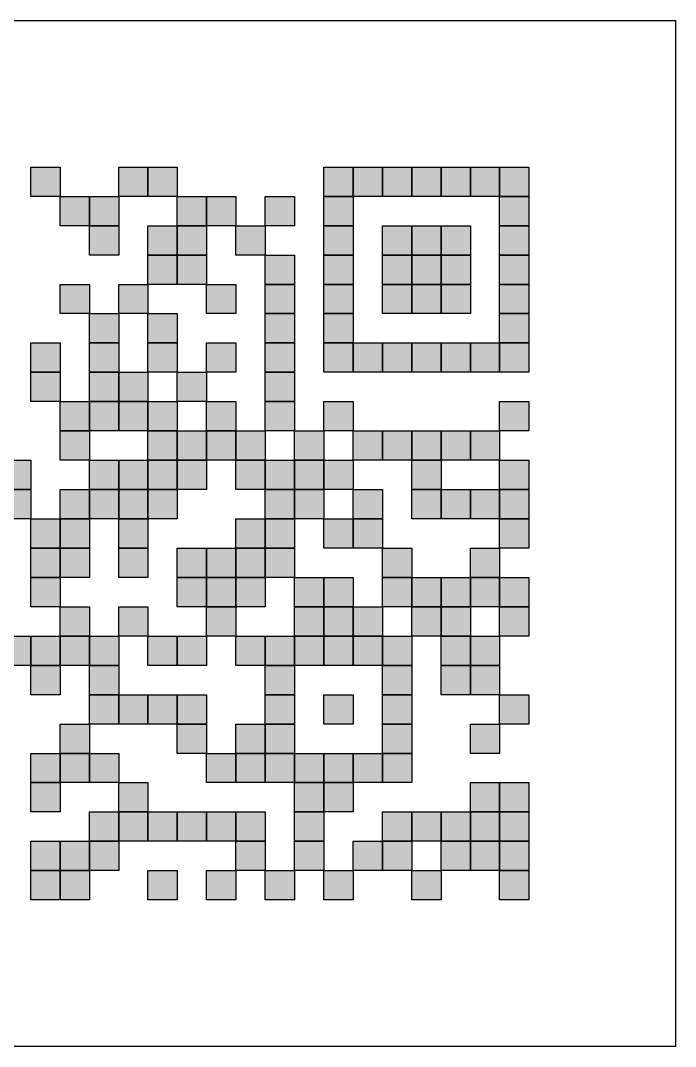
# Model space of a CAD drawing. Header units: millimetres. Extents: x 79950 to 80300, y -80300 to -79950.
# Drawn here: x 80076.5 to 80300, y -80300 to -79950 of the extents above; entities that cross this region are included whole.
import ezdxf

# ---------------------------------------------------------------- set-up
doc = ezdxf.new("R2010")
doc.units = ezdxf.units.MM
doc.layers.add('line', color=250, linetype='CONTINUOUS')
doc.layers.add('qr_hatch', color=250, linetype='CONTINUOUS')

msp = doc.modelspace()

# ---------------------------------------------------------------- hatches: boundary and pattern name
at = {"layer": 'qr_hatch', "linetype": 'Continuous'}
h = msp.add_hatch(color=256, dxfattribs=at)
h.dxf.hatch_style = 1
h.paths.add_polyline_path([(80090, -80000), (80080, -80000), (80080, -80010), (80090, -80010)])
h.paths.add_polyline_path([(80120, -80000), (80110, -80000), (80110, -80010), (80120, -80010)])
h.paths.add_polyline_path([(80130, -80000), (80120, -80000), (80120, -80010), (80130, -80010)])
h.paths.add_polyline_path([(80100, -80010), (80090, -80010), (80090, -80020), (80100, -80020)])
h.paths.add_polyline_path([(80110, -80010), (80100, -80010), (80100, -80020), (80110, -80020)])
h.paths.add_polyline_path([(80110, -80020), (80100, -80020), (80100, -80030), (80110, -80030)])
h.paths.add_polyline_path([(80150, -80010), (80140, -80010), (80140, -80020), (80150, -80020)])
h.paths.add_polyline_path([(80140, -80010), (80130, -80010), (80130, -80020), (80140, -80020)])
h.paths.add_polyline_path([(80140, -80020), (80130, -80020), (80130, -80030), (80140, -80030)])
h.paths.add_polyline_path([(80130, -80020), (80120, -80020), (80120, -80030), (80130, -80030)])
h.paths.add_polyline_path([(80130, -80030), (80120, -80030), (80120, -80040), (80130, -80040)])
h.paths.add_polyline_path([(80140, -80030), (80130, -80030), (80130, -80040), (80140, -80040)])
h.paths.add_polyline_path([(80160, -80020), (80150, -80020), (80150, -80030), (80160, -80030)])
h.paths.add_polyline_path([(80170, -80010), (80160, -80010), (80160, -80020), (80170, -80020)])
h.paths.add_polyline_path([(80170, -80030), (80160, -80030), (80160, -80040), (80170, -80040)])
h.paths.add_polyline_path([(80170, -80040), (80160, -80040), (80160, -80050), (80170, -80050)])
h.paths.add_polyline_path([(80170, -80050), (80160, -80050), (80160, -80060), (80170, -80060)])
h.paths.add_polyline_path([(80170, -80060), (80160, -80060), (80160, -80070), (80170, -80070)])
h.paths.add_polyline_path([(80170, -80070), (80160, -80070), (80160, -80080), (80170, -80080)])
h.paths.add_polyline_path([(80170, -80080), (80160, -80080), (80160, -80090), (80170, -80090)])
h.paths.add_polyline_path([(80190, -80080), (80180, -80080), (80180, -80090), (80190, -80090)])
h.paths.add_polyline_path([(80250, -80080), (80240, -80080), (80240, -80090), (80250, -80090)])
h.paths.add_polyline_path([(80200, -80090), (80190, -80090), (80190, -80100), (80200, -80100)])
h.paths.add_polyline_path([(80210, -80090), (80200, -80090), (80200, -80100), (80210, -80100)])
h.paths.add_polyline_path([(80220, -80090), (80210, -80090), (80210, -80100), (80220, -80100)])
h.paths.add_polyline_path([(80230, -80090), (80220, -80090), (80220, -80100), (80230, -80100)])
h.paths.add_polyline_path([(80240, -80090), (80230, -80090), (80230, -80100), (80240, -80100)])
h.paths.add_polyline_path([(80220, -80100), (80210, -80100), (80210, -80110), (80220, -80110)])
h.paths.add_polyline_path([(80220, -80110), (80210, -80110), (80210, -80120), (80220, -80120)])
h.paths.add_polyline_path([(80230, -80110), (80220, -80110), (80220, -80120), (80230, -80120)])
h.paths.add_polyline_path([(80240, -80110), (80230, -80110), (80230, -80120), (80240, -80120)])
h.paths.add_polyline_path([(80250, -80110), (80240, -80110), (80240, -80120), (80250, -80120)])
h.paths.add_polyline_path([(80250, -80100), (80240, -80100), (80240, -80110), (80250, -80110)])
h.paths.add_polyline_path([(80250, -80120), (80240, -80120), (80240, -80130), (80250, -80130)])
h.paths.add_polyline_path([(80240, -80130), (80230, -80130), (80230, -80140), (80240, -80140)])
h.paths.add_polyline_path([(80240, -80140), (80230, -80140), (80230, -80150), (80240, -80150)])
h.paths.add_polyline_path([(80250, -80140), (80240, -80140), (80240, -80150), (80250, -80150)])
h.paths.add_polyline_path([(80250, -80150), (80240, -80150), (80240, -80160), (80250, -80160)])
h.paths.add_polyline_path([(80230, -80150), (80220, -80150), (80220, -80160), (80230, -80160)])
h.paths.add_polyline_path([(80230, -80140), (80220, -80140), (80220, -80150), (80230, -80150)])
h.paths.add_polyline_path([(80220, -80150), (80210, -80150), (80210, -80160), (80220, -80160)])
h.paths.add_polyline_path([(80220, -80140), (80210, -80140), (80210, -80150), (80220, -80150)])
h.paths.add_polyline_path([(80210, -80140), (80200, -80140), (80200, -80150), (80210, -80150)])
h.paths.add_polyline_path([(80210, -80130), (80200, -80130), (80200, -80140), (80210, -80140)])
h.paths.add_polyline_path([(80200, -80110), (80190, -80110), (80190, -80120), (80200, -80120)])
h.paths.add_polyline_path([(80200, -80120), (80190, -80120), (80190, -80130), (80200, -80130)])
h.paths.add_polyline_path([(80190, -80120), (80180, -80120), (80180, -80130), (80190, -80130)])
h.paths.add_polyline_path([(80190, -80100), (80180, -80100), (80180, -80110), (80190, -80110)])
h.paths.add_polyline_path([(80230, -80160), (80220, -80160), (80220, -80170), (80230, -80170)])
h.paths.add_polyline_path([(80240, -80160), (80230, -80160), (80230, -80170), (80240, -80170)])
h.paths.add_polyline_path([(80240, -80170), (80230, -80170), (80230, -80180), (80240, -80180)])
h.paths.add_polyline_path([(80230, -80170), (80220, -80170), (80220, -80180), (80230, -80180)])
h.paths.add_polyline_path([(80250, -80180), (80240, -80180), (80240, -80190), (80250, -80190)])
h.paths.add_polyline_path([(80240, -80190), (80230, -80190), (80230, -80200), (80240, -80200)])
h.paths.add_polyline_path([(80130, -80240), (80120, -80240), (80120, -80250), (80130, -80250)])
h.paths.add_polyline_path([(80150, -80240), (80140, -80240), (80140, -80250), (80150, -80250)])
h.paths.add_polyline_path([(80170, -80240), (80160, -80240), (80160, -80250), (80170, -80250)])
h.paths.add_polyline_path([(80190, -80240), (80180, -80240), (80180, -80250), (80190, -80250)])
h.paths.add_polyline_path([(80220, -80240), (80210, -80240), (80210, -80250), (80220, -80250)])
h.paths.add_polyline_path([(80250, -80240), (80240, -80240), (80240, -80250), (80250, -80250)])
h.paths.add_polyline_path([(80250, -80230), (80240, -80230), (80240, -80240), (80250, -80240)])
h.paths.add_polyline_path([(80250, -80220), (80240, -80220), (80240, -80230), (80250, -80230)])
h.paths.add_polyline_path([(80250, -80210), (80240, -80210), (80240, -80220), (80250, -80220)])
h.paths.add_polyline_path([(80240, -80210), (80230, -80210), (80230, -80220), (80240, -80220)])
h.paths.add_polyline_path([(80240, -80220), (80230, -80220), (80230, -80230), (80240, -80230)])
h.paths.add_polyline_path([(80240, -80230), (80230, -80230), (80230, -80240), (80240, -80240)])
h.paths.add_polyline_path([(80230, -80230), (80220, -80230), (80220, -80240), (80230, -80240)])
h.paths.add_polyline_path([(80230, -80220), (80220, -80220), (80220, -80230), (80230, -80230)])
h.paths.add_polyline_path([(80220, -80220), (80210, -80220), (80210, -80230), (80220, -80230)])
h.paths.add_polyline_path([(80210, -80220), (80200, -80220), (80200, -80230), (80210, -80230)])
h.paths.add_polyline_path([(80210, -80230), (80200, -80230), (80200, -80240), (80210, -80240)])
h.paths.add_polyline_path([(80200, -80230), (80190, -80230), (80190, -80240), (80200, -80240)])
h.paths.add_polyline_path([(80090, -80240), (80080, -80240), (80080, -80250), (80090, -80250)])
h.paths.add_polyline_path([(80100, -80240), (80090, -80240), (80090, -80250), (80100, -80250)])
h.paths.add_polyline_path([(80090, -80230), (80080, -80230), (80080, -80240), (80090, -80240)])
h.paths.add_polyline_path([(80100, -80230), (80090, -80230), (80090, -80240), (80100, -80240)])
h.paths.add_polyline_path([(80110, -80230), (80100, -80230), (80100, -80240), (80110, -80240)])
h.paths.add_polyline_path([(80110, -80220), (80100, -80220), (80100, -80230), (80110, -80230)])
h.paths.add_polyline_path([(80120, -80220), (80110, -80220), (80110, -80230), (80120, -80230)])
h.paths.add_polyline_path([(80120, -80210), (80110, -80210), (80110, -80220), (80120, -80220)])
h.paths.add_polyline_path([(80130, -80220), (80120, -80220), (80120, -80230), (80130, -80230)])
h.paths.add_polyline_path([(80140, -80220), (80130, -80220), (80130, -80230), (80140, -80230)])
h.paths.add_polyline_path([(80150, -80220), (80140, -80220), (80140, -80230), (80150, -80230)])
h.paths.add_polyline_path([(80160, -80220), (80150, -80220), (80150, -80230), (80160, -80230)])
h.paths.add_polyline_path([(80160, -80230), (80150, -80230), (80150, -80240), (80160, -80240)])
h.paths.add_polyline_path([(80090, -80210), (80080, -80210), (80080, -80220), (80090, -80220)])
h.paths.add_polyline_path([(80090, -80200), (80080, -80200), (80080, -80210), (80090, -80210)])
h.paths.add_polyline_path([(80100, -80200), (80090, -80200), (80090, -80210), (80100, -80210)])
h.paths.add_polyline_path([(80100, -80190), (80090, -80190), (80090, -80200), (80100, -80200)])
h.paths.add_polyline_path([(80110, -80200), (80100, -80200), (80100, -80210), (80110, -80210)])
h.paths.add_polyline_path([(80040, -80150), (80030, -80150), (80030, -80160), (80040, -80160)])
h.paths.add_polyline_path([(80050, -80150), (80040, -80150), (80040, -80160), (80050, -80160)])
h.paths.add_polyline_path([(80030, -80160), (80020, -80160), (80020, -80170), (80030, -80170)])
h.paths.add_polyline_path([(80040, -80160), (80030, -80160), (80030, -80170), (80040, -80170)])
h.paths.add_polyline_path([(80050, -80160), (80040, -80160), (80040, -80170), (80050, -80170)])
h.paths.add_polyline_path([(80060, -80160), (80050, -80160), (80050, -80170), (80060, -80170)])
h.paths.add_polyline_path([(80070, -80160), (80060, -80160), (80060, -80170), (80070, -80170)])
h.paths.add_polyline_path([(80080, -80160), (80070, -80160), (80070, -80170), (80080, -80170)])
h.paths.add_polyline_path([(80090, -80160), (80080, -80160), (80080, -80170), (80090, -80170)])
h.paths.add_polyline_path([(80090, -80170), (80080, -80170), (80080, -80180), (80090, -80180)])
h.paths.add_polyline_path([(80100, -80160), (80090, -80160), (80090, -80170), (80100, -80170)])
h.paths.add_polyline_path([(80100, -80150), (80090, -80150), (80090, -80160), (80100, -80160)])
h.paths.add_polyline_path([(80120, -80150), (80110, -80150), (80110, -80160), (80120, -80160)])
h.paths.add_polyline_path([(80150, -80150), (80140, -80150), (80140, -80160), (80150, -80160)])
h.paths.add_polyline_path([(80140, -80160), (80130, -80160), (80130, -80170), (80140, -80170)])
h.paths.add_polyline_path([(80130, -80160), (80120, -80160), (80120, -80170), (80130, -80170)])
h.paths.add_polyline_path([(80110, -80160), (80100, -80160), (80100, -80170), (80110, -80170)])
h.paths.add_polyline_path([(80110, -80170), (80100, -80170), (80100, -80180), (80110, -80180)])
h.paths.add_polyline_path([(80110, -80180), (80100, -80180), (80100, -80190), (80110, -80190)])
h.paths.add_polyline_path([(80120, -80180), (80110, -80180), (80110, -80190), (80120, -80190)])
h.paths.add_polyline_path([(80130, -80180), (80120, -80180), (80120, -80190), (80130, -80190)])
h.paths.add_polyline_path([(80140, -80180), (80130, -80180), (80130, -80190), (80140, -80190)])
h.paths.add_polyline_path([(80140, -80190), (80130, -80190), (80130, -80200), (80140, -80200)])
h.paths.add_polyline_path([(80150, -80200), (80140, -80200), (80140, -80210), (80150, -80210)])
h.paths.add_polyline_path([(80160, -80200), (80150, -80200), (80150, -80210), (80160, -80210)])
h.paths.add_polyline_path([(80170, -80200), (80160, -80200), (80160, -80210), (80170, -80210)])
h.paths.add_polyline_path([(80180, -80200), (80170, -80200), (80170, -80210), (80180, -80210)])
h.paths.add_polyline_path([(80170, -80190), (80160, -80190), (80160, -80200), (80170, -80200)])
h.paths.add_polyline_path([(80170, -80180), (80160, -80180), (80160, -80190), (80170, -80190)])
h.paths.add_polyline_path([(80170, -80170), (80160, -80170), (80160, -80180), (80170, -80180)])
h.paths.add_polyline_path([(80170, -80160), (80160, -80160), (80160, -80170), (80170, -80170)])
h.paths.add_polyline_path([(80180, -80160), (80170, -80160), (80170, -80170), (80180, -80170)])
h.paths.add_polyline_path([(80190, -80160), (80180, -80160), (80180, -80170), (80190, -80170)])
h.paths.add_polyline_path([(80200, -80160), (80190, -80160), (80190, -80170), (80200, -80170)])
h.paths.add_polyline_path([(80210, -80160), (80200, -80160), (80200, -80170), (80210, -80170)])
h.paths.add_polyline_path([(80210, -80170), (80200, -80170), (80200, -80180), (80210, -80180)])
h.paths.add_polyline_path([(80210, -80180), (80200, -80180), (80200, -80190), (80210, -80190)])
h.paths.add_polyline_path([(80210, -80190), (80200, -80190), (80200, -80200), (80210, -80200)])
h.paths.add_polyline_path([(80210, -80200), (80200, -80200), (80200, -80210), (80210, -80210)])
h.paths.add_polyline_path([(80200, -80200), (80190, -80200), (80190, -80210), (80200, -80210)])
h.paths.add_polyline_path([(80190, -80200), (80180, -80200), (80180, -80210), (80190, -80210)])
h.paths.add_polyline_path([(80190, -80180), (80180, -80180), (80180, -80190), (80190, -80190)])
h.paths.add_polyline_path([(80180, -80210), (80170, -80210), (80170, -80220), (80180, -80220)])
h.paths.add_polyline_path([(80190, -80210), (80180, -80210), (80180, -80220), (80190, -80220)])
h.paths.add_polyline_path([(80180, -80220), (80170, -80220), (80170, -80230), (80180, -80230)])
h.paths.add_polyline_path([(80180, -80230), (80170, -80230), (80170, -80240), (80180, -80240)])
h.paths.add_polyline_path([(80160, -80190), (80150, -80190), (80150, -80200), (80160, -80200)])
h.paths.add_polyline_path([(80160, -80160), (80150, -80160), (80150, -80170), (80160, -80170)])
h.paths.add_polyline_path([(80200, -80150), (80190, -80150), (80190, -80160), (80200, -80160)])
h.paths.add_polyline_path([(80190, -80150), (80180, -80150), (80180, -80160), (80190, -80160)])
h.paths.add_polyline_path([(80180, -80150), (80170, -80150), (80170, -80160), (80180, -80160)])
h.paths.add_polyline_path([(80180, -80140), (80170, -80140), (80170, -80150), (80180, -80150)])
h.paths.add_polyline_path([(80190, -80140), (80180, -80140), (80180, -80150), (80190, -80150)])
h.paths.add_polyline_path([(80140, -80140), (80130, -80140), (80130, -80150), (80140, -80150)])
h.paths.add_polyline_path([(80150, -80140), (80140, -80140), (80140, -80150), (80150, -80150)])
h.paths.add_polyline_path([(80160, -80140), (80150, -80140), (80150, -80150), (80160, -80150)])
h.paths.add_polyline_path([(80160, -80130), (80150, -80130), (80150, -80140), (80160, -80140)])
h.paths.add_polyline_path([(80170, -80130), (80160, -80130), (80160, -80140), (80170, -80140)])
h.paths.add_polyline_path([(80150, -80130), (80140, -80130), (80140, -80140), (80150, -80140)])
h.paths.add_polyline_path([(80140, -80130), (80130, -80130), (80130, -80140), (80140, -80140)])
h.paths.add_polyline_path([(80160, -80120), (80150, -80120), (80150, -80130), (80160, -80130)])
h.paths.add_polyline_path([(80170, -80120), (80160, -80120), (80160, -80130), (80170, -80130)])
h.paths.add_polyline_path([(80180, -80110), (80170, -80110), (80170, -80120), (80180, -80120)])
h.paths.add_polyline_path([(80170, -80110), (80160, -80110), (80160, -80120), (80170, -80120)])
h.paths.add_polyline_path([(80180, -80090), (80170, -80090), (80170, -80100), (80180, -80100)])
h.paths.add_polyline_path([(80180, -80100), (80170, -80100), (80170, -80110), (80180, -80110)])
h.paths.add_polyline_path([(80170, -80100), (80160, -80100), (80160, -80110), (80170, -80110)])
h.paths.add_polyline_path([(80160, -80100), (80150, -80100), (80150, -80110), (80160, -80110)])
h.paths.add_polyline_path([(80160, -80090), (80150, -80090), (80150, -80100), (80160, -80100)])
h.paths.add_polyline_path([(80150, -80040), (80140, -80040), (80140, -80050), (80150, -80050)])
h.paths.add_polyline_path([(80100, -80040), (80090, -80040), (80090, -80050), (80100, -80050)])
h.paths.add_polyline_path([(80120, -80040), (80110, -80040), (80110, -80050), (80120, -80050)])
h.paths.add_polyline_path([(80110, -80050), (80100, -80050), (80100, -80060), (80110, -80060)])
h.paths.add_polyline_path([(80110, -80060), (80100, -80060), (80100, -80070), (80110, -80070)])
h.paths.add_polyline_path([(80130, -80050), (80120, -80050), (80120, -80060), (80130, -80060)])
h.paths.add_polyline_path([(80130, -80060), (80120, -80060), (80120, -80070), (80130, -80070)])
h.paths.add_polyline_path([(80150, -80060), (80140, -80060), (80140, -80070), (80150, -80070)])
h.paths.add_polyline_path([(80150, -80080), (80140, -80080), (80140, -80090), (80150, -80090)])
h.paths.add_polyline_path([(80150, -80090), (80140, -80090), (80140, -80100), (80150, -80100)])
h.paths.add_polyline_path([(80140, -80090), (80130, -80090), (80130, -80100), (80140, -80100)])
h.paths.add_polyline_path([(80140, -80100), (80130, -80100), (80130, -80110), (80140, -80110)])
h.paths.add_polyline_path([(80140, -80070), (80130, -80070), (80130, -80080), (80140, -80080)])
h.paths.add_polyline_path([(80130, -80080), (80120, -80080), (80120, -80090), (80130, -80090)])
h.paths.add_polyline_path([(80120, -80070), (80110, -80070), (80110, -80080), (80120, -80080)])
h.paths.add_polyline_path([(80110, -80070), (80100, -80070), (80100, -80080), (80110, -80080)])
h.paths.add_polyline_path([(80110, -80080), (80100, -80080), (80100, -80090), (80110, -80090)])
h.paths.add_polyline_path([(80120, -80080), (80110, -80080), (80110, -80090), (80120, -80090)])
h.paths.add_polyline_path([(80100, -80090), (80090, -80090), (80090, -80100), (80100, -80100)])
h.paths.add_polyline_path([(80100, -80080), (80090, -80080), (80090, -80090), (80100, -80090)])
h.paths.add_polyline_path([(80130, -80090), (80120, -80090), (80120, -80100), (80130, -80100)])
h.paths.add_polyline_path([(80130, -80100), (80120, -80100), (80120, -80110), (80130, -80110)])
h.paths.add_polyline_path([(80130, -80110), (80120, -80110), (80120, -80120), (80130, -80120)])
h.paths.add_polyline_path([(80120, -80120), (80110, -80120), (80110, -80130), (80120, -80130)])
h.paths.add_polyline_path([(80120, -80130), (80110, -80130), (80110, -80140), (80120, -80140)])
h.paths.add_polyline_path([(80090, -80060), (80080, -80060), (80080, -80070), (80090, -80070)])
h.paths.add_polyline_path([(80090, -80070), (80080, -80070), (80080, -80080), (80090, -80080)])
h.paths.add_polyline_path([(80110, -80100), (80100, -80100), (80100, -80110), (80110, -80110)])
h.paths.add_polyline_path([(80120, -80100), (80110, -80100), (80110, -80110), (80120, -80110)])
h.paths.add_polyline_path([(80120, -80110), (80110, -80110), (80110, -80120), (80120, -80120)])
h.paths.add_polyline_path([(80110, -80110), (80100, -80110), (80100, -80120), (80110, -80120)])
h.paths.add_polyline_path([(80100, -80110), (80090, -80110), (80090, -80120), (80100, -80120)])
h.paths.add_polyline_path([(80100, -80120), (80090, -80120), (80090, -80130), (80100, -80130)])
h.paths.add_polyline_path([(80100, -80130), (80090, -80130), (80090, -80140), (80100, -80140)])
h.paths.add_polyline_path([(80090, -80120), (80080, -80120), (80080, -80130), (80090, -80130)])
h.paths.add_polyline_path([(80090, -80130), (80080, -80130), (80080, -80140), (80090, -80140)])
h.paths.add_polyline_path([(80090, -80140), (80080, -80140), (80080, -80150), (80090, -80150)])
h = msp.add_hatch(color=256, dxfattribs=at)
h.dxf.hatch_style = 1
h.paths.add_polyline_path([(80190, -80000), (80180, -80000), (80180, -80010), (80190, -80010)])
h.paths.add_polyline_path([(80200, -80000), (80190, -80000), (80190, -80010), (80200, -80010)])
h.paths.add_polyline_path([(80210, -80000), (80200, -80000), (80200, -80010), (80210, -80010)])
h.paths.add_polyline_path([(80220, -80000), (80210, -80000), (80210, -80010), (80220, -80010)])
h.paths.add_polyline_path([(80230, -80000), (80220, -80000), (80220, -80010), (80230, -80010)])
h.paths.add_polyline_path([(80240, -80000), (80230, -80000), (80230, -80010), (80240, -80010)])
h.paths.add_polyline_path([(80250, -80000), (80240, -80000), (80240, -80010), (80250, -80010)])
h.paths.add_polyline_path([(80250, -80010), (80240, -80010), (80240, -80020), (80250, -80020)])
h.paths.add_polyline_path([(80250, -80020), (80240, -80020), (80240, -80030), (80250, -80030)])
h.paths.add_polyline_path([(80250, -80030), (80240, -80030), (80240, -80040), (80250, -80040)])
h.paths.add_polyline_path([(80250, -80040), (80240, -80040), (80240, -80050), (80250, -80050)])
h.paths.add_polyline_path([(80250, -80050), (80240, -80050), (80240, -80060), (80250, -80060)])
h.paths.add_polyline_path([(80250, -80060), (80240, -80060), (80240, -80070), (80250, -80070)])
h.paths.add_polyline_path([(80240, -80060), (80230, -80060), (80230, -80070), (80240, -80070)])
h.paths.add_polyline_path([(80230, -80060), (80220, -80060), (80220, -80070), (80230, -80070)])
h.paths.add_polyline_path([(80220, -80060), (80210, -80060), (80210, -80070), (80220, -80070)])
h.paths.add_polyline_path([(80210, -80060), (80200, -80060), (80200, -80070), (80210, -80070)])
h.paths.add_polyline_path([(80200, -80060), (80190, -80060), (80190, -80070), (80200, -80070)])
h.paths.add_polyline_path([(80190, -80060), (80180, -80060), (80180, -80070), (80190, -80070)])
h.paths.add_polyline_path([(80190, -80050), (80180, -80050), (80180, -80060), (80190, -80060)])
h.paths.add_polyline_path([(80190, -80040), (80180, -80040), (80180, -80050), (80190, -80050)])
h.paths.add_polyline_path([(80190, -80030), (80180, -80030), (80180, -80040), (80190, -80040)])
h.paths.add_polyline_path([(80190, -80020), (80180, -80020), (80180, -80030), (80190, -80030)])
h.paths.add_polyline_path([(80190, -80010), (80180, -80010), (80180, -80020), (80190, -80020)])
h.paths.add_polyline_path([(80210, -80020), (80200, -80020), (80200, -80030), (80210, -80030)])
h.paths.add_polyline_path([(80220, -80020), (80210, -80020), (80210, -80030), (80220, -80030)])
h.paths.add_polyline_path([(80230, -80020), (80220, -80020), (80220, -80030), (80230, -80030)])
h.paths.add_polyline_path([(80230, -80030), (80220, -80030), (80220, -80040), (80230, -80040)])
h.paths.add_polyline_path([(80230, -80040), (80220, -80040), (80220, -80050), (80230, -80050)])
h.paths.add_polyline_path([(80220, -80040), (80210, -80040), (80210, -80050), (80220, -80050)])
h.paths.add_polyline_path([(80210, -80040), (80200, -80040), (80200, -80050), (80210, -80050)])
h.paths.add_polyline_path([(80210, -80030), (80200, -80030), (80200, -80040), (80210, -80040)])
h.paths.add_polyline_path([(80220, -80030), (80210, -80030), (80210, -80040), (80220, -80040)])
h = msp.add_hatch(color=256, dxfattribs=at)
h.dxf.hatch_style = 1
h.paths.add_polyline_path([(80010, -80080), (80000, -80080), (80000, -80090), (80010, -80090)])
h.paths.add_polyline_path([(80020, -80080), (80010, -80080), (80010, -80090), (80020, -80090)])
h.paths.add_polyline_path([(80020, -80090), (80010, -80090), (80010, -80100), (80020, -80100)])
h.paths.add_polyline_path([(80010, -80090), (80000, -80090), (80000, -80100), (80010, -80100)])
h.paths.add_polyline_path([(80010, -80100), (80000, -80100), (80000, -80110), (80010, -80110)])
h.paths.add_polyline_path([(80020, -80100), (80010, -80100), (80010, -80110), (80020, -80110)])
h.paths.add_polyline_path([(80020, -80110), (80010, -80110), (80010, -80120), (80020, -80120)])
h.paths.add_polyline_path([(80010, -80110), (80000, -80110), (80000, -80120), (80010, -80120)])
h.paths.add_polyline_path([(80030, -80100), (80020, -80100), (80020, -80110), (80030, -80110)])
h.paths.add_polyline_path([(80040, -80100), (80030, -80100), (80030, -80110), (80040, -80110)])
h.paths.add_polyline_path([(80050, -80100), (80040, -80100), (80040, -80110), (80050, -80110)])
h.paths.add_polyline_path([(80040, -80110), (80030, -80110), (80030, -80120), (80040, -80120)])
h.paths.add_polyline_path([(80030, -80120), (80020, -80120), (80020, -80130), (80030, -80130)])
h.paths.add_polyline_path([(80040, -80130), (80030, -80130), (80030, -80140), (80040, -80140)])
h.paths.add_polyline_path([(80030, -80140), (80020, -80140), (80020, -80150), (80030, -80150)])
h.paths.add_polyline_path([(80020, -80140), (80010, -80140), (80010, -80150), (80020, -80150)])
h.paths.add_polyline_path([(80020, -80130), (80010, -80130), (80010, -80140), (80020, -80140)])
h.paths.add_polyline_path([(80010, -80130), (80000, -80130), (80000, -80140), (80010, -80140)])
h.paths.add_polyline_path([(80010, -80120), (80000, -80120), (80000, -80130), (80010, -80130)])
h.paths.add_polyline_path([(80010, -80140), (80000, -80140), (80000, -80150), (80010, -80150)])
h.paths.add_polyline_path([(80010, -80150), (80000, -80150), (80000, -80160), (80010, -80160)])
h.paths.add_polyline_path([(80010, -80160), (80000, -80160), (80000, -80170), (80010, -80170)])
h.paths.add_polyline_path([(80070, -80100), (80060, -80100), (80060, -80110), (80070, -80110)])
h.paths.add_polyline_path([(80080, -80100), (80070, -80100), (80070, -80110), (80080, -80110)])
h.paths.add_polyline_path([(80080, -80110), (80070, -80110), (80070, -80120), (80080, -80120)])
h.paths.add_polyline_path([(80070, -80120), (80060, -80120), (80060, -80130), (80070, -80130)])
h.paths.add_polyline_path([(80060, -80130), (80050, -80130), (80050, -80140), (80060, -80140)])
h.paths.add_polyline_path([(80070, -80140), (80060, -80140), (80060, -80150), (80070, -80150)])

# ---------------------------------------------------------------- linework, layer by layer
at = {"layer": 'line'}
for p, q in [((80080, -80000), (80090, -80000)), ((80080, -80010), (80080, -80000)), ((80090, -80000), (80090, -80010)), ((80110, -80000), (80120, -80000)), ((80110, -80010), (80110, -80000)), ((80120, -80000), (80120, -80010)), ((80120, -80000), (80130, -80000)), ((80120, -80010), (80120, -80000)), ((80130, -80000), (80130, -80010)), ((80180, -80000), (80190, -80000)), ((80180, -80010), (80180, -80000)), ((80190, -80000), (80190, -80010)), ((80190, -80000), (80200, -80000)), ((80190, -80010), (80190, -80000)), ((80200, -80000), (80200, -80010)), ((80200, -80000), (80210, -80000)), ((80200, -80010), (80200, -80000)), ((80210, -80000), (80210, -80010)), ((80210, -80000), (80220, -80000)), ((80210, -80010), (80210, -80000)), ((80220, -80000), (80220, -80010)), ((80220, -80000), (80230, -80000)), ((80220, -80010), (80220, -80000)), ((80230, -80000), (80230, -80010)), ((80230, -80000), (80240, -80000)), ((80230, -80010), (80230, -80000)), ((80240, -80000), (80240, -80010)), ((80240, -80000), (80250, -80000)), ((80240, -80010), (80240, -80000)), ((80250, -80000), (80250, -80010)), ((80090, -80010), (80080, -80010)), ((80090, -80010), (80100, -80010)), ((80090, -80020), (80090, -80010)), ((80100, -80010), (80100, -80020)), ((80100, -80010), (80110, -80010)), ((80100, -80020), (80100, -80010)), ((80120, -80010), (80110, -80010)), ((80110, -80010), (80110, -80020)), ((80130, -80010), (80120, -80010)), ((80130, -80010), (80140, -80010)), ((80130, -80020), (80130, -80010)), ((80140, -80010), (80140, -80020)), ((80140, -80010), (80150, -80010)), ((80140, -80020), (80140, -80010)), ((80150, -80010), (80150, -80020)), ((80160, -80010), (80170, -80010)), ((80160, -80020), (80160, -80010)), ((80170, -80010), (80170, -80020)), ((80190, -80010), (80180, -80010)), ((80180, -80010), (80190, -80010)), ((80180, -80020), (80180, -80010)), ((80200, -80010), (80190, -80010)), ((80190, -80010), (80190, -80020)), ((80210, -80010), (80200, -80010)), ((80220, -80010), (80210, -80010)), ((80230, -80010), (80220, -80010)), ((80240, -80010), (80230, -80010)), ((80250, -80010), (80240, -80010)), ((80240, -80010), (80250, -80010)), ((80240, -80020), (80240, -80010)), ((80250, -80010), (80250, -80020)), ((80100, -80020), (80090, -80020)), ((80110, -80020), (80100, -80020)), ((80100, -80020), (80110, -80020)), ((80100, -80030), (80100, -80020)), ((80110, -80020), (80110, -80030)), ((80120, -80020), (80130, -80020)), ((80120, -80030), (80120, -80020)), ((80140, -80020), (80130, -80020)), ((80130, -80020), (80130, -80030)), ((80130, -80020), (80140, -80020)), ((80130, -80030), (80130, -80020)), ((80150, -80020), (80140, -80020)), ((80140, -80020), (80140, -80030)), ((80150, -80020), (80160, -80020)), ((80150, -80030), (80150, -80020)), ((80170, -80020), (80160, -80020)), ((80160, -80020), (80160, -80030)), ((80190, -80020), (80180, -80020)), ((80180, -80020), (80190, -80020)), ((80180, -80030), (80180, -80020)), ((80190, -80020), (80190, -80030)), ((80200, -80020), (80210, -80020)), ((80200, -80030), (80200, -80020)), ((80210, -80020), (80210, -80030)), ((80210, -80020), (80220, -80020)), ((80210, -80030), (80210, -80020)), ((80220, -80020), (80220, -80030)), ((80220, -80020), (80230, -80020)), ((80220, -80030), (80220, -80020)), ((80230, -80020), (80230, -80030)), ((80250, -80020), (80240, -80020)), ((80240, -80020), (80250, -80020)), ((80240, -80030), (80240, -80020)), ((80250, -80020), (80250, -80030)), ((80110, -80030), (80100, -80030)), ((80130, -80030), (80120, -80030)), ((80120, -80030), (80130, -80030)), ((80120, -80040), (80120, -80030)), ((80140, -80030), (80130, -80030)), ((80130, -80030), (80130, -80040)), ((80130, -80030), (80140, -80030)), ((80130, -80040), (80130, -80030)), ((80140, -80030), (80140, -80040)), ((80160, -80030), (80150, -80030)), ((80160, -80030), (80170, -80030)), ((80160, -80040), (80160, -80030)), ((80170, -80030), (80170, -80040)), ((80190, -80030), (80180, -80030)), ((80180, -80030), (80190, -80030)), ((80180, -80040), (80180, -80030)), ((80190, -80030), (80190, -80040)), ((80210, -80030), (80200, -80030)), ((80200, -80030), (80210, -80030)), ((80200, -80040), (80200, -80030)), ((80220, -80030), (80210, -80030)), ((80210, -80030), (80210, -80040)), ((80210, -80030), (80220, -80030)), ((80210, -80040), (80210, -80030)), ((80230, -80030), (80220, -80030)), ((80220, -80030), (80220, -80040)), ((80220, -80030), (80230, -80030)), ((80220, -80040), (80220, -80030)), ((80230, -80030), (80230, -80040)), ((80250, -80030), (80240, -80030)), ((80240, -80030), (80250, -80030)), ((80240, -80040), (80240, -80030)), ((80250, -80030), (80250, -80040)), ((80090, -80040), (80100, -80040)), ((80090, -80050), (80090, -80040)), ((80100, -80040), (80100, -80050)), ((80110, -80040), (80120, -80040)), ((80110, -80050), (80110, -80040)), ((80130, -80040), (80120, -80040)), ((80120, -80040), (80120, -80050)), ((80140, -80040), (80130, -80040)), ((80140, -80040), (80150, -80040)), ((80140, -80050), (80140, -80040)), ((80150, -80040), (80150, -80050)), ((80170, -80040), (80160, -80040)), ((80160, -80040), (80170, -80040)), ((80160, -80050), (80160, -80040)), ((80170, -80040), (80170, -80050)), ((80190, -80040), (80180, -80040)), ((80180, -80040), (80190, -80040)), ((80180, -80050), (80180, -80040)), ((80190, -80040), (80190, -80050)), ((80210, -80040), (80200, -80040)), ((80200, -80040), (80210, -80040)), ((80200, -80050), (80200, -80040)), ((80220, -80040), (80210, -80040)), ((80210, -80040), (80210, -80050)), ((80210, -80040), (80220, -80040)), ((80210, -80050), (80210, -80040)), ((80230, -80040), (80220, -80040)), ((80220, -80040), (80220, -80050)), ((80220, -80040), (80230, -80040)), ((80220, -80050), (80220, -80040)), ((80230, -80040), (80230, -80050)), ((80250, -80040), (80240, -80040)), ((80240, -80040), (80250, -80040)), ((80240, -80050), (80240, -80040)), ((80250, -80040), (80250, -80050)), ((80100, -80050), (80090, -80050)), ((80100, -80050), (80110, -80050)), ((80100, -80060), (80100, -80050)), ((80120, -80050), (80110, -80050)), ((80110, -80050), (80110, -80060)), ((80120, -80050), (80130, -80050)), ((80120, -80060), (80120, -80050)), ((80130, -80050), (80130, -80060)), ((80150, -80050), (80140, -80050)), ((80170, -80050), (80160, -80050)), ((80160, -80050), (80170, -80050)), ((80160, -80060), (80160, -80050)), ((80170, -80050), (80170, -80060)), ((80190, -80050), (80180, -80050)), ((80180, -80050), (80190, -80050)), ((80180, -80060), (80180, -80050)), ((80190, -80050), (80190, -80060)), ((80210, -80050), (80200, -80050)), ((80220, -80050), (80210, -80050)), ((80230, -80050), (80220, -80050)), ((80250, -80050), (80240, -80050)), ((80240, -80050), (80250, -80050)), ((80240, -80060), (80240, -80050)), ((80250, -80050), (80250, -80060)), ((80080, -80060), (80090, -80060)), ((80080, -80070), (80080, -80060)), ((80090, -80060), (80090, -80070)), ((80110, -80060), (80100, -80060)), ((80100, -80060), (80110, -80060)), ((80100, -80070), (80100, -80060)), ((80110, -80060), (80110, -80070)), ((80130, -80060), (80120, -80060)), ((80120, -80060), (80130, -80060)), ((80120, -80070), (80120, -80060)), ((80130, -80060), (80130, -80070)), ((80140, -80060), (80150, -80060)), ((80140, -80070), (80140, -80060)), ((80150, -80060), (80150, -80070)), ((80170, -80060), (80160, -80060)), ((80160, -80060), (80170, -80060)), ((80160, -80070), (80160, -80060)), ((80170, -80060), (80170, -80070)), ((80190, -80060), (80180, -80060)), ((80180, -80060), (80190, -80060)), ((80180, -80070), (80180, -80060)), ((80190, -80060), (80190, -80070)), ((80190, -80060), (80200, -80060)), ((80190, -80070), (80190, -80060)), ((80200, -80060), (80200, -80070)), ((80200, -80060), (80210, -80060)), ((80200, -80070), (80200, -80060)), ((80210, -80060), (80210, -80070)), ((80210, -80060), (80220, -80060)), ((80210, -80070), (80210, -80060)), ((80220, -80060), (80220, -80070)), ((80220, -80060), (80230, -80060)), ((80220, -80070), (80220, -80060)), ((80230, -80060), (80230, -80070)), ((80230, -80060), (80240, -80060)), ((80230, -80070), (80230, -80060)), ((80250, -80060), (80240, -80060)), ((80240, -80060), (80240, -80070)), ((80240, -80060), (80250, -80060)), ((80240, -80070), (80240, -80060)), ((80250, -80060), (80250, -80070)), ((80090, -80070), (80080, -80070)), ((80080, -80070), (80090, -80070)), ((80080, -80080), (80080, -80070)), ((80090, -80070), (80090, -80080)), ((80110, -80070), (80100, -80070)), ((80100, -80070), (80110, -80070)), ((80100, -80080), (80100, -80070)), ((80110, -80070), (80110, -80080)), ((80110, -80070), (80120, -80070)), ((80110, -80080), (80110, -80070)), ((80130, -80070), (80120, -80070)), ((80120, -80070), (80120, -80080)), ((80130, -80070), (80140, -80070)), ((80130, -80080), (80130, -80070)), ((80150, -80070), (80140, -80070)), ((80140, -80070), (80140, -80080)), ((80170, -80070), (80160, -80070)), ((80160, -80070), (80170, -80070)), ((80160, -80080), (80160, -80070)), ((80170, -80070), (80170, -80080)), ((80190, -80070), (80180, -80070)), ((80200, -80070), (80190, -80070)), ((80210, -80070), (80200, -80070)), ((80220, -80070), (80210, -80070)), ((80230, -80070), (80220, -80070)), ((80240, -80070), (80230, -80070)), ((80250, -80070), (80240, -80070)), ((80090, -80080), (80080, -80080)), ((80090, -80080), (80100, -80080)), ((80090, -80090), (80090, -80080)), ((80110, -80080), (80100, -80080)), ((80100, -80080), (80100, -80090)), ((80100, -80080), (80110, -80080)), ((80100, -80090), (80100, -80080)), ((80120, -80080), (80110, -80080)), ((80110, -80080), (80110, -80090)), ((80110, -80080), (80120, -80080)), ((80110, -80090), (80110, -80080)), ((80120, -80080), (80120, -80090)), ((80120, -80080), (80130, -80080)), ((80120, -80090), (80120, -80080)), ((80140, -80080), (80130, -80080)), ((80130, -80080), (80130, -80090)), ((80140, -80080), (80150, -80080)), ((80140, -80090), (80140, -80080)), ((80150, -80080), (80150, -80090)), ((80170, -80080), (80160, -80080)), ((80160, -80080), (80170, -80080)), ((80160, -80090), (80160, -80080)), ((80170, -80080), (80170, -80090)), ((80180, -80080), (80190, -80080)), ((80180, -80090), (80180, -80080)), ((80190, -80080), (80190, -80090)), ((80240, -80080), (80250, -80080)), ((80240, -80090), (80240, -80080)), ((80250, -80080), (80250, -80090)), ((80100, -80090), (80090, -80090)), ((80090, -80090), (80100, -80090)), ((80090, -80100), (80090, -80090)), ((80110, -80090), (80100, -80090)), ((80100, -80090), (80100, -80100)), ((80120, -80090), (80110, -80090)), ((80130, -80090), (80120, -80090)), ((80120, -80090), (80130, -80090)), ((80120, -80100), (80120, -80090)), ((80130, -80090), (80130, -80100)), ((80130, -80090), (80140, -80090)), ((80130, -80100), (80130, -80090)), ((80150, -80090), (80140, -80090)), ((80140, -80090), (80140, -80100)), ((80140, -80090), (80150, -80090)), ((80140, -80100), (80140, -80090)), ((80150, -80090), (80150, -80100)), ((80150, -80090), (80160, -80090)), ((80150, -80100), (80150, -80090)), ((80170, -80090), (80160, -80090)), ((80160, -80090), (80160, -80100)), ((80170, -80090), (80180, -80090)), ((80170, -80100), (80170, -80090)), ((80190, -80090), (80180, -80090)), ((80180, -80090), (80180, -80100)), ((80190, -80090), (80200, -80090)), ((80190, -80100), (80190, -80090)), ((80200, -80090), (80200, -80100)), ((80200, -80090), (80210, -80090)), ((80200, -80100), (80200, -80090)), ((80210, -80090), (80210, -80100)), ((80210, -80090), (80220, -80090)), ((80210, -80100), (80210, -80090)), ((80220, -80090), (80220, -80100)), ((80220, -80090), (80230, -80090)), ((80220, -80100), (80220, -80090)), ((80230, -80090), (80230, -80100)), ((80230, -80090), (80240, -80090)), ((80230, -80100), (80230, -80090)), ((80250, -80090), (80240, -80090)), ((80240, -80090), (80240, -80100)), ((80070, -80100), (80080, -80100)), ((80080, -80100), (80080, -80110)), ((80100, -80100), (80090, -80100)), ((80100, -80100), (80110, -80100)), ((80100, -80110), (80100, -80100)), ((80110, -80100), (80110, -80110)), ((80110, -80100), (80120, -80100)), ((80110, -80110), (80110, -80100)), ((80130, -80100), (80120, -80100)), ((80120, -80100), (80120, -80110)), ((80120, -80100), (80130, -80100)), ((80120, -80110), (80120, -80100)), ((80140, -80100), (80130, -80100)), ((80130, -80100), (80130, -80110)), ((80130, -80100), (80140, -80100)), ((80130, -80110), (80130, -80100)), ((80150, -80100), (80140, -80100)), ((80140, -80100), (80140, -80110)), ((80160, -80100), (80150, -80100)), ((80150, -80100), (80160, -80100)), ((80150, -80110), (80150, -80100)), ((80160, -80100), (80160, -80110)), ((80160, -80100), (80170, -80100)), ((80160, -80110), (80160, -80100)), ((80180, -80100), (80170, -80100)), ((80170, -80100), (80170, -80110)), ((80170, -80100), (80180, -80100)), ((80170, -80110), (80170, -80100)), ((80180, -80100), (80180, -80110)), ((80180, -80100), (80190, -80100)), ((80180, -80110), (80180, -80100)), ((80200, -80100), (80190, -80100)), ((80190, -80100), (80190, -80110)), ((80210, -80100), (80200, -80100)), ((80220, -80100), (80210, -80100)), ((80210, -80100), (80220, -80100)), ((80210, -80110), (80210, -80100)), ((80230, -80100), (80220, -80100)), ((80220, -80100), (80220, -80110)), ((80240, -80100), (80230, -80100)), ((80240, -80100), (80250, -80100)), ((80240, -80110), (80240, -80100)), ((80250, -80100), (80250, -80110)), ((80080, -80110), (80070, -80110)), ((80070, -80110), (80080, -80110)), ((80080, -80110), (80080, -80120)), ((80090, -80110), (80100, -80110)), ((80090, -80120), (80090, -80110)), ((80110, -80110), (80100, -80110)), ((80100, -80110), (80100, -80120)), ((80100, -80110), (80110, -80110)), ((80100, -80120), (80100, -80110)), ((80120, -80110), (80110, -80110)), ((80110, -80110), (80110, -80120)), ((80110, -80110), (80120, -80110)), ((80110, -80120), (80110, -80110)), ((80130, -80110), (80120, -80110)), ((80120, -80110), (80120, -80120)), ((80120, -80110), (80130, -80110)), ((80120, -80120), (80120, -80110)), ((80140, -80110), (80130, -80110)), ((80130, -80110), (80130, -80120)), ((80160, -80110), (80150, -80110)), ((80170, -80110), (80160, -80110)), ((80160, -80110), (80170, -80110)), ((80160, -80120), (80160, -80110)), ((80180, -80110), (80170, -80110)), ((80170, -80110), (80170, -80120)), ((80170, -80110), (80180, -80110)), ((80170, -80120), (80170, -80110)), ((80190, -80110), (80180, -80110)), ((80180, -80110), (80180, -80120)), ((80190, -80110), (80200, -80110)), ((80190, -80120), (80190, -80110)), ((80200, -80110), (80200, -80120)), ((80220, -80110), (80210, -80110)), ((80210, -80110), (80220, -80110)), ((80210, -80120), (80210, -80110)), ((80220, -80110), (80220, -80120)), ((80220, -80110), (80230, -80110)), ((80220, -80120), (80220, -80110)), ((80230, -80110), (80230, -80120)), ((80230, -80110), (80240, -80110)), ((80230, -80120), (80230, -80110)), ((80250, -80110), (80240, -80110)), ((80240, -80110), (80240, -80120)), ((80240, -80110), (80250, -80110)), ((80240, -80120), (80240, -80110)), ((80250, -80110), (80250, -80120)), ((80080, -80120), (80070, -80120)), ((80080, -80120), (80090, -80120)), ((80080, -80130), (80080, -80120)), ((80100, -80120), (80090, -80120)), ((80090, -80120), (80090, -80130)), ((80090, -80120), (80100, -80120)), ((80090, -80130), (80090, -80120)), ((80110, -80120), (80100, -80120)), ((80100, -80120), (80100, -80130)), ((80120, -80120), (80110, -80120)), ((80110, -80120), (80120, -80120)), ((80110, -80130), (80110, -80120)), ((80130, -80120), (80120, -80120)), ((80120, -80120), (80120, -80130)), ((80150, -80120), (80160, -80120)), ((80150, -80130), (80150, -80120)), ((80170, -80120), (80160, -80120)), ((80160, -80120), (80160, -80130)), ((80160, -80120), (80170, -80120)), ((80160, -80130), (80160, -80120)), ((80180, -80120), (80170, -80120)), ((80170, -80120), (80170, -80130)), ((80180, -80120), (80190, -80120)), ((80180, -80130), (80180, -80120)), ((80200, -80120), (80190, -80120)), ((80190, -80120), (80190, -80130)), ((80190, -80120), (80200, -80120)), ((80190, -80130), (80190, -80120)), ((80200, -80120), (80200, -80130)), ((80220, -80120), (80210, -80120)), ((80230, -80120), (80220, -80120)), ((80240, -80120), (80230, -80120)), ((80250, -80120), (80240, -80120)), ((80240, -80120), (80250, -80120)), ((80240, -80130), (80240, -80120)), ((80250, -80120), (80250, -80130)), ((80090, -80130), (80080, -80130)), ((80080, -80130), (80090, -80130)), ((80080, -80140), (80080, -80130)), ((80100, -80130), (80090, -80130)), ((80090, -80130), (80090, -80140)), ((80090, -80130), (80100, -80130)), ((80090, -80140), (80090, -80130)), ((80100, -80130), (80100, -80140)), ((80120, -80130), (80110, -80130)), ((80110, -80130), (80120, -80130)), ((80110, -80140), (80110, -80130)), ((80120, -80130), (80120, -80140)), ((80130, -80130), (80140, -80130)), ((80130, -80140), (80130, -80130)), ((80140, -80130), (80140, -80140)), ((80140, -80130), (80150, -80130)), ((80140, -80140), (80140, -80130)), ((80160, -80130), (80150, -80130)), ((80150, -80130), (80150, -80140)), ((80150, -80130), (80160, -80130)), ((80150, -80140), (80150, -80130)), ((80170, -80130), (80160, -80130)), ((80160, -80130), (80160, -80140)), ((80160, -80130), (80170, -80130)), ((80160, -80140), (80160, -80130)), ((80170, -80130), (80170, -80140)), ((80190, -80130), (80180, -80130)), ((80200, -80130), (80190, -80130)), ((80200, -80130), (80210, -80130)), ((80200, -80140), (80200, -80130)), ((80210, -80130), (80210, -80140)), ((80230, -80130), (80240, -80130)), ((80230, -80140), (80230, -80130)), ((80250, -80130), (80240, -80130)), ((80240, -80130), (80240, -80140)), ((80090, -80140), (80080, -80140)), ((80080, -80140), (80090, -80140)), ((80080, -80150), (80080, -80140)), ((80100, -80140), (80090, -80140)), ((80090, -80140), (80090, -80150)), ((80120, -80140), (80110, -80140)), ((80140, -80140), (80130, -80140)), ((80130, -80140), (80140, -80140)), ((80130, -80150), (80130, -80140)), ((80150, -80140), (80140, -80140)), ((80140, -80140), (80140, -80150)), ((80140, -80140), (80150, -80140)), ((80140, -80150), (80140, -80140)), ((80160, -80140), (80150, -80140)), ((80150, -80140), (80150, -80150)), ((80150, -80140), (80160, -80140)), ((80150, -80150), (80150, -80140)), ((80170, -80140), (80160, -80140)), ((80160, -80140), (80160, -80150)), ((80170, -80140), (80180, -80140)), ((80170, -80150), (80170, -80140)), ((80180, -80140), (80180, -80150)), ((80180, -80140), (80190, -80140)), ((80180, -80150), (80180, -80140)), ((80190, -80140), (80190, -80150)), ((80210, -80140), (80200, -80140)), ((80200, -80140), (80210, -80140)), ((80200, -80150), (80200, -80140)), ((80210, -80140), (80210, -80150)), ((80210, -80140), (80220, -80140)), ((80210, -80150), (80210, -80140)), ((80220, -80140), (80220, -80150)), ((80220, -80140), (80230, -80140)), ((80220, -80150), (80220, -80140)), ((80240, -80140), (80230, -80140)), ((80230, -80140), (80230, -80150)), ((80230, -80140), (80240, -80140)), ((80230, -80150), (80230, -80140)), ((80240, -80140), (80240, -80150)), ((80240, -80140), (80250, -80140)), ((80240, -80150), (80240, -80140)), ((80250, -80140), (80250, -80150)), ((80090, -80150), (80080, -80150)), ((80090, -80150), (80100, -80150)), ((80090, -80160), (80090, -80150)), ((80100, -80150), (80100, -80160)), ((80110, -80150), (80120, -80150)), ((80110, -80160), (80110, -80150)), ((80120, -80150), (80120, -80160)), ((80140, -80150), (80130, -80150)), ((80150, -80150), (80140, -80150)), ((80140, -80150), (80150, -80150)), ((80140, -80160), (80140, -80150)), ((80160, -80150), (80150, -80150)), ((80150, -80150), (80150, -80160)), ((80180, -80150), (80170, -80150)), ((80170, -80150), (80180, -80150)), ((80170, -80160), (80170, -80150)), ((80190, -80150), (80180, -80150)), ((80180, -80150), (80180, -80160)), ((80180, -80150), (80190, -80150)), ((80180, -80160), (80180, -80150)), ((80190, -80150), (80190, -80160)), ((80190, -80150), (80200, -80150)), ((80190, -80160), (80190, -80150)), ((80210, -80150), (80200, -80150)), ((80200, -80150), (80200, -80160)), ((80220, -80150), (80210, -80150)), ((80210, -80150), (80220, -80150)), ((80210, -80160), (80210, -80150)), ((80230, -80150), (80220, -80150)), ((80220, -80150), (80220, -80160)), ((80220, -80150), (80230, -80150)), ((80220, -80160), (80220, -80150)), ((80240, -80150), (80230, -80150)), ((80230, -80150), (80230, -80160)), ((80250, -80150), (80240, -80150)), ((80240, -80150), (80250, -80150)), ((80240, -80160), (80240, -80150)), ((80250, -80150), (80250, -80160)), ((80070, -80160), (80080, -80160)), ((80080, -80160), (80080, -80170)), ((80080, -80160), (80090, -80160)), ((80080, -80170), (80080, -80160)), ((80100, -80160), (80090, -80160)), ((80090, -80160), (80090, -80170)), ((80090, -80160), (80100, -80160)), ((80090, -80170), (80090, -80160)), ((80100, -80160), (80100, -80170)), ((80100, -80160), (80110, -80160)), ((80100, -80170), (80100, -80160)), ((80120, -80160), (80110, -80160)), ((80110, -80160), (80110, -80170)), ((80120, -80160), (80130, -80160)), ((80120, -80170), (80120, -80160)), ((80130, -80160), (80130, -80170)), ((80130, -80160), (80140, -80160)), ((80130, -80170), (80130, -80160)), ((80150, -80160), (80140, -80160)), ((80140, -80160), (80140, -80170)), ((80150, -80160), (80160, -80160)), ((80150, -80170), (80150, -80160)), ((80160, -80160), (80160, -80170)), ((80160, -80160), (80170, -80160)), ((80160, -80170), (80160, -80160)), ((80180, -80160), (80170, -80160)), ((80170, -80160), (80170, -80170)), ((80170, -80160), (80180, -80160)), ((80170, -80170), (80170, -80160)), ((80190, -80160), (80180, -80160)), ((80180, -80160), (80180, -80170)), ((80180, -80160), (80190, -80160)), ((80180, -80170), (80180, -80160)), ((80200, -80160), (80190, -80160)), ((80190, -80160), (80190, -80170)), ((80190, -80160), (80200, -80160)), ((80190, -80170), (80190, -80160)), ((80200, -80160), (80200, -80170)), ((80200, -80160), (80210, -80160)), ((80200, -80170), (80200, -80160)), ((80220, -80160), (80210, -80160)), ((80210, -80160), (80210, -80170)), ((80230, -80160), (80220, -80160)), ((80220, -80160), (80230, -80160)), ((80220, -80170), (80220, -80160)), ((80230, -80160), (80230, -80170)), ((80230, -80160), (80240, -80160)), ((80230, -80170), (80230, -80160)), ((80250, -80160), (80240, -80160)), ((80240, -80160), (80240, -80170)), ((80080, -80170), (80070, -80170)), ((80090, -80170), (80080, -80170)), ((80080, -80170), (80090, -80170)), ((80080, -80180), (80080, -80170)), ((80100, -80170), (80090, -80170)), ((80090, -80170), (80090, -80180)), ((80110, -80170), (80100, -80170)), ((80100, -80170), (80110, -80170)), ((80100, -80180), (80100, -80170)), ((80110, -80170), (80110, -80180)), ((80130, -80170), (80120, -80170)), ((80140, -80170), (80130, -80170)), ((80160, -80170), (80150, -80170)), ((80170, -80170), (80160, -80170)), ((80160, -80170), (80170, -80170)), ((80160, -80180), (80160, -80170)), ((80180, -80170), (80170, -80170)), ((80170, -80170), (80170, -80180)), ((80190, -80170), (80180, -80170)), ((80200, -80170), (80190, -80170)), ((80210, -80170), (80200, -80170)), ((80200, -80170), (80210, -80170)), ((80200, -80180), (80200, -80170)), ((80210, -80170), (80210, -80180)), ((80230, -80170), (80220, -80170)), ((80220, -80170), (80230, -80170)), ((80220, -80180), (80220, -80170)), ((80240, -80170), (80230, -80170)), ((80230, -80170), (80230, -80180)), ((80230, -80170), (80240, -80170)), ((80230, -80180), (80230, -80170)), ((80240, -80170), (80240, -80180)), ((80090, -80180), (80080, -80180)), ((80110, -80180), (80100, -80180)), ((80100, -80180), (80110, -80180)), ((80100, -80190), (80100, -80180)), ((80110, -80180), (80110, -80190)), ((80110, -80180), (80120, -80180)), ((80110, -80190), (80110, -80180)), ((80120, -80180), (80120, -80190)), ((80120, -80180), (80130, -80180)), ((80120, -80190), (80120, -80180)), ((80130, -80180), (80130, -80190)), ((80130, -80180), (80140, -80180)), ((80130, -80190), (80130, -80180)), ((80140, -80180), (80140, -80190)), ((80170, -80180), (80160, -80180)), ((80160, -80180), (80170, -80180)), ((80160, -80190), (80160, -80180)), ((80170, -80180), (80170, -80190)), ((80180, -80180), (80190, -80180)), ((80180, -80190), (80180, -80180)), ((80190, -80180), (80190, -80190)), ((80210, -80180), (80200, -80180)), ((80200, -80180), (80210, -80180)), ((80200, -80190), (80200, -80180)), ((80210, -80180), (80210, -80190)), ((80230, -80180), (80220, -80180)), ((80240, -80180), (80230, -80180)), ((80240, -80180), (80250, -80180)), ((80240, -80190), (80240, -80180)), ((80250, -80180), (80250, -80190)), ((80090, -80190), (80100, -80190)), ((80090, -80200), (80090, -80190)), ((80110, -80190), (80100, -80190)), ((80100, -80190), (80100, -80200)), ((80120, -80190), (80110, -80190)), ((80130, -80190), (80120, -80190)), ((80140, -80190), (80130, -80190)), ((80130, -80190), (80140, -80190)), ((80130, -80200), (80130, -80190)), ((80140, -80190), (80140, -80200)), ((80150, -80190), (80160, -80190)), ((80150, -80200), (80150, -80190)), ((80170, -80190), (80160, -80190)), ((80160, -80190), (80160, -80200)), ((80160, -80190), (80170, -80190)), ((80160, -80200), (80160, -80190)), ((80170, -80190), (80170, -80200)), ((80190, -80190), (80180, -80190)), ((80210, -80190), (80200, -80190)), ((80200, -80190), (80210, -80190)), ((80200, -80200), (80200, -80190)), ((80210, -80190), (80210, -80200)), ((80230, -80190), (80240, -80190)), ((80230, -80200), (80230, -80190)), ((80250, -80190), (80240, -80190)), ((80240, -80190), (80240, -80200)), ((80080, -80200), (80090, -80200)), ((80080, -80210), (80080, -80200)), ((80100, -80200), (80090, -80200)), ((80090, -80200), (80090, -80210)), ((80090, -80200), (80100, -80200)), ((80090, -80210), (80090, -80200)), ((80100, -80200), (80100, -80210)), ((80100, -80200), (80110, -80200)), ((80100, -80210), (80100, -80200)), ((80110, -80200), (80110, -80210)), ((80140, -80200), (80130, -80200)), ((80140, -80200), (80150, -80200)), ((80140, -80210), (80140, -80200)), ((80160, -80200), (80150, -80200)), ((80150, -80200), (80150, -80210)), ((80150, -80200), (80160, -80200)), ((80150, -80210), (80150, -80200)), ((80170, -80200), (80160, -80200)), ((80160, -80200), (80160, -80210)), ((80160, -80200), (80170, -80200)), ((80160, -80210), (80160, -80200)), ((80170, -80200), (80170, -80210)), ((80170, -80200), (80180, -80200)), ((80170, -80210), (80170, -80200)), ((80180, -80200), (80180, -80210)), ((80180, -80200), (80190, -80200)), ((80180, -80210), (80180, -80200)), ((80190, -80200), (80190, -80210)), ((80190, -80200), (80200, -80200)), ((80190, -80210), (80190, -80200)), ((80210, -80200), (80200, -80200)), ((80200, -80200), (80200, -80210)), ((80200, -80200), (80210, -80200)), ((80200, -80210), (80200, -80200)), ((80210, -80200), (80210, -80210)), ((80240, -80200), (80230, -80200)), ((80090, -80210), (80080, -80210)), ((80080, -80210), (80090, -80210)), ((80080, -80220), (80080, -80210)), ((80100, -80210), (80090, -80210)), ((80090, -80210), (80090, -80220)), ((80110, -80210), (80100, -80210)), ((80110, -80210), (80120, -80210)), ((80110, -80220), (80110, -80210)), ((80120, -80210), (80120, -80220)), ((80150, -80210), (80140, -80210)), ((80160, -80210), (80150, -80210)), ((80170, -80210), (80160, -80210)), ((80180, -80210), (80170, -80210)), ((80170, -80210), (80180, -80210)), ((80170, -80220), (80170, -80210)), ((80190, -80210), (80180, -80210)), ((80180, -80210), (80180, -80220)), ((80180, -80210), (80190, -80210)), ((80180, -80220), (80180, -80210)), ((80200, -80210), (80190, -80210)), ((80190, -80210), (80190, -80220)), ((80210, -80210), (80200, -80210)), ((80230, -80210), (80240, -80210)), ((80230, -80220), (80230, -80210)), ((80240, -80210), (80240, -80220)), ((80240, -80210), (80250, -80210)), ((80240, -80220), (80240, -80210)), ((80250, -80210), (80250, -80220)), ((80090, -80220), (80080, -80220)), ((80100, -80220), (80110, -80220)), ((80100, -80230), (80100, -80220)), ((80120, -80220), (80110, -80220)), ((80110, -80220), (80110, -80230)), ((80110, -80220), (80120, -80220)), ((80110, -80230), (80110, -80220)), ((80120, -80220), (80120, -80230)), ((80120, -80220), (80130, -80220)), ((80120, -80230), (80120, -80220)), ((80130, -80220), (80130, -80230)), ((80130, -80220), (80140, -80220)), ((80130, -80230), (80130, -80220)), ((80140, -80220), (80140, -80230)), ((80140, -80220), (80150, -80220)), ((80140, -80230), (80140, -80220)), ((80150, -80220), (80150, -80230)), ((80150, -80220), (80160, -80220)), ((80150, -80230), (80150, -80220)), ((80160, -80220), (80160, -80230)), ((80180, -80220), (80170, -80220)), ((80170, -80220), (80180, -80220)), ((80170, -80230), (80170, -80220)), ((80190, -80220), (80180, -80220)), ((80180, -80220), (80180, -80230)), ((80200, -80220), (80210, -80220)), ((80200, -80230), (80200, -80220)), ((80210, -80220), (80210, -80230)), ((80210, -80220), (80220, -80220)), ((80210, -80230), (80210, -80220)), ((80220, -80220), (80220, -80230)), ((80220, -80220), (80230, -80220)), ((80220, -80230), (80220, -80220)), ((80240, -80220), (80230, -80220)), ((80230, -80220), (80230, -80230)), ((80230, -80220), (80240, -80220)), ((80230, -80230), (80230, -80220)), ((80250, -80220), (80240, -80220)), ((80240, -80220), (80240, -80230)), ((80240, -80220), (80250, -80220)), ((80240, -80230), (80240, -80220)), ((80250, -80220), (80250, -80230)), ((80080, -80230), (80090, -80230)), ((80080, -80240), (80080, -80230)), ((80090, -80230), (80090, -80240)), ((80090, -80230), (80100, -80230)), ((80090, -80240), (80090, -80230)), ((80110, -80230), (80100, -80230)), ((80100, -80230), (80100, -80240)), ((80100, -80230), (80110, -80230)), ((80100, -80240), (80100, -80230)), ((80120, -80230), (80110, -80230)), ((80110, -80230), (80110, -80240)), ((80130, -80230), (80120, -80230)), ((80140, -80230), (80130, -80230)), ((80150, -80230), (80140, -80230)), ((80160, -80230), (80150, -80230)), ((80150, -80230), (80160, -80230)), ((80150, -80240), (80150, -80230)), ((80160, -80230), (80160, -80240)), ((80180, -80230), (80170, -80230)), ((80170, -80230), (80180, -80230)), ((80170, -80240), (80170, -80230)), ((80180, -80230), (80180, -80240)), ((80190, -80230), (80200, -80230)), ((80190, -80240), (80190, -80230)), ((80210, -80230), (80200, -80230)), ((80200, -80230), (80200, -80240)), ((80200, -80230), (80210, -80230)), ((80200, -80240), (80200, -80230)), ((80220, -80230), (80210, -80230)), ((80210, -80230), (80210, -80240)), ((80230, -80230), (80220, -80230)), ((80220, -80230), (80230, -80230)), ((80220, -80240), (80220, -80230)), ((80240, -80230), (80230, -80230)), ((80230, -80230), (80230, -80240)), ((80230, -80230), (80240, -80230)), ((80230, -80240), (80230, -80230)), ((80250, -80230), (80240, -80230)), ((80240, -80230), (80240, -80240)), ((80240, -80230), (80250, -80230)), ((80240, -80240), (80240, -80230)), ((80250, -80230), (80250, -80240)), ((80090, -80240), (80080, -80240)), ((80080, -80240), (80090, -80240)), ((80080, -80250), (80080, -80240)), ((80100, -80240), (80090, -80240)), ((80090, -80240), (80090, -80250)), ((80090, -80240), (80100, -80240)), ((80090, -80250), (80090, -80240)), ((80110, -80240), (80100, -80240)), ((80100, -80240), (80100, -80250)), ((80120, -80240), (80130, -80240)), ((80120, -80250), (80120, -80240)), ((80130, -80240), (80130, -80250)), ((80140, -80240), (80150, -80240)), ((80140, -80250), (80140, -80240)), ((80160, -80240), (80150, -80240)), ((80150, -80240), (80150, -80250)), ((80160, -80240), (80170, -80240)), ((80160, -80250), (80160, -80240)), ((80180, -80240), (80170, -80240)), ((80170, -80240), (80170, -80250)), ((80180, -80240), (80190, -80240)), ((80180, -80250), (80180, -80240)), ((80200, -80240), (80190, -80240)), ((80190, -80240), (80190, -80250)), ((80210, -80240), (80200, -80240)), ((80210, -80240), (80220, -80240)), ((80210, -80250), (80210, -80240)), ((80230, -80240), (80220, -80240)), ((80220, -80240), (80220, -80250)), ((80240, -80240), (80230, -80240)), ((80250, -80240), (80240, -80240)), ((80240, -80240), (80250, -80240)), ((80240, -80250), (80240, -80240)), ((80250, -80240), (80250, -80250)), ((80090, -80250), (80080, -80250)), ((80100, -80250), (80090, -80250)), ((80130, -80250), (80120, -80250)), ((80150, -80250), (80140, -80250)), ((80170, -80250), (80160, -80250)), ((80190, -80250), (80180, -80250)), ((80220, -80250), (80210, -80250)), ((80250, -80250), (80240, -80250))]:
    msp.add_line(p, q, dxfattribs=at)
at = {"layer": 'qr_hatch', "linetype": 'Continuous'}
msp.add_lwpolyline([(79950, -79950), (80300, -79950), (80300, -80300), (79950, -80300)], close=True, dxfattribs=at)

doc.saveas('drawing.dxf')
